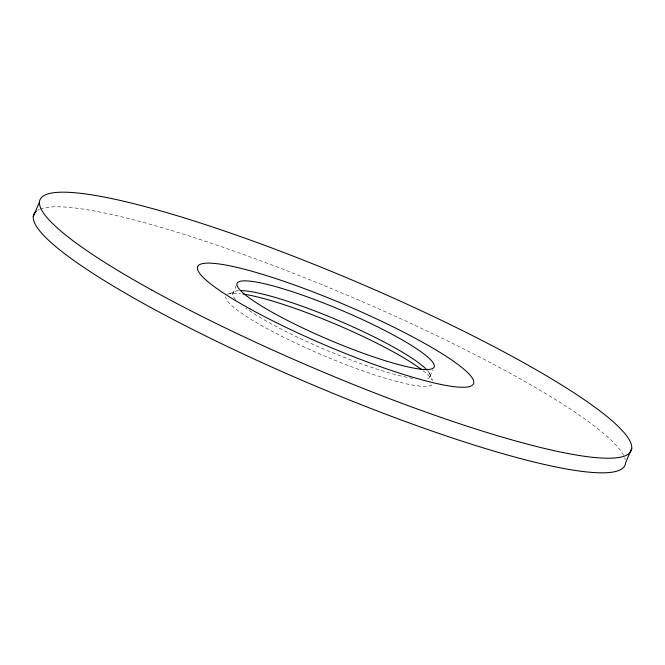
<?xml version="1.0" encoding="UTF-8"?>
<svg xmlns="http://www.w3.org/2000/svg" width="665" height="665" viewBox="0 0 665 665"><rect width="100%" height="100%" fill="white"/><g stroke="black" fill="none" stroke-linecap="round" stroke-linejoin="round"><path stroke-width="0.5" stroke-dasharray="3.33 2.49" d="M232.75 293.88L236.881 284.138M430.18 375.991L432.815 369.79M229.666 293.614L236.482 290.946M429.524 373.447L432.358 380.247A112.385 16.808 23 0 0 423.023 370.688M37.714 210.215A321.112 48.021 23 0 1 39.335 209.392M40.241 209.026A321.112 48.021 23 0 1 354.137 298.153A321.112 48.021 23 0 1 625.191 459.415M431.967 384.844A112.385 16.808 23 0 1 321.12 354.545A112.385 16.808 23 0 1 225.743 296.698M227.58 294.304A112.385 16.808 23 0 1 240.389 293.681M427.928 371.112A107.04 16.01 23 0 1 426.448 378.925M412.749 378.377A107.04 16.01 23 0 1 245.967 308.277M235.743 299.616A107.04 16.01 23 0 1 238.893 290.647"/><path stroke-width="1" d="M33.25 216.649L39.451 202.035M631.75 448.351L625.549 462.965A321.112 48.021 23 0 1 305.742 381.918A321.112 48.021 23 0 1 36.342 211.138M243.099 294.046A112.385 16.808 23 0 1 421.519 369.524M240.813 290.597A107.04 16.01 23 0 1 339.35 320.896A107.04 16.01 23 0 1 427.188 370.255M151.903 290.106A321.112 48.021 23 0 0 628.658 453.863A321.112 48.021 23 0 0 226.241 231.611A321.112 48.021 23 0 0 151.903 290.106M249.874 308.818A149.849 22.411 23 0 0 472.358 385.235A149.849 22.411 23 0 0 284.57 281.519A149.849 22.411 23 0 0 249.874 308.818M274.371 313.498A107.04 16.01 23 0 0 433.289 368.086A107.04 16.01 23 0 0 299.15 293.997A107.04 16.01 23 0 0 274.371 313.498"/></g></svg>
